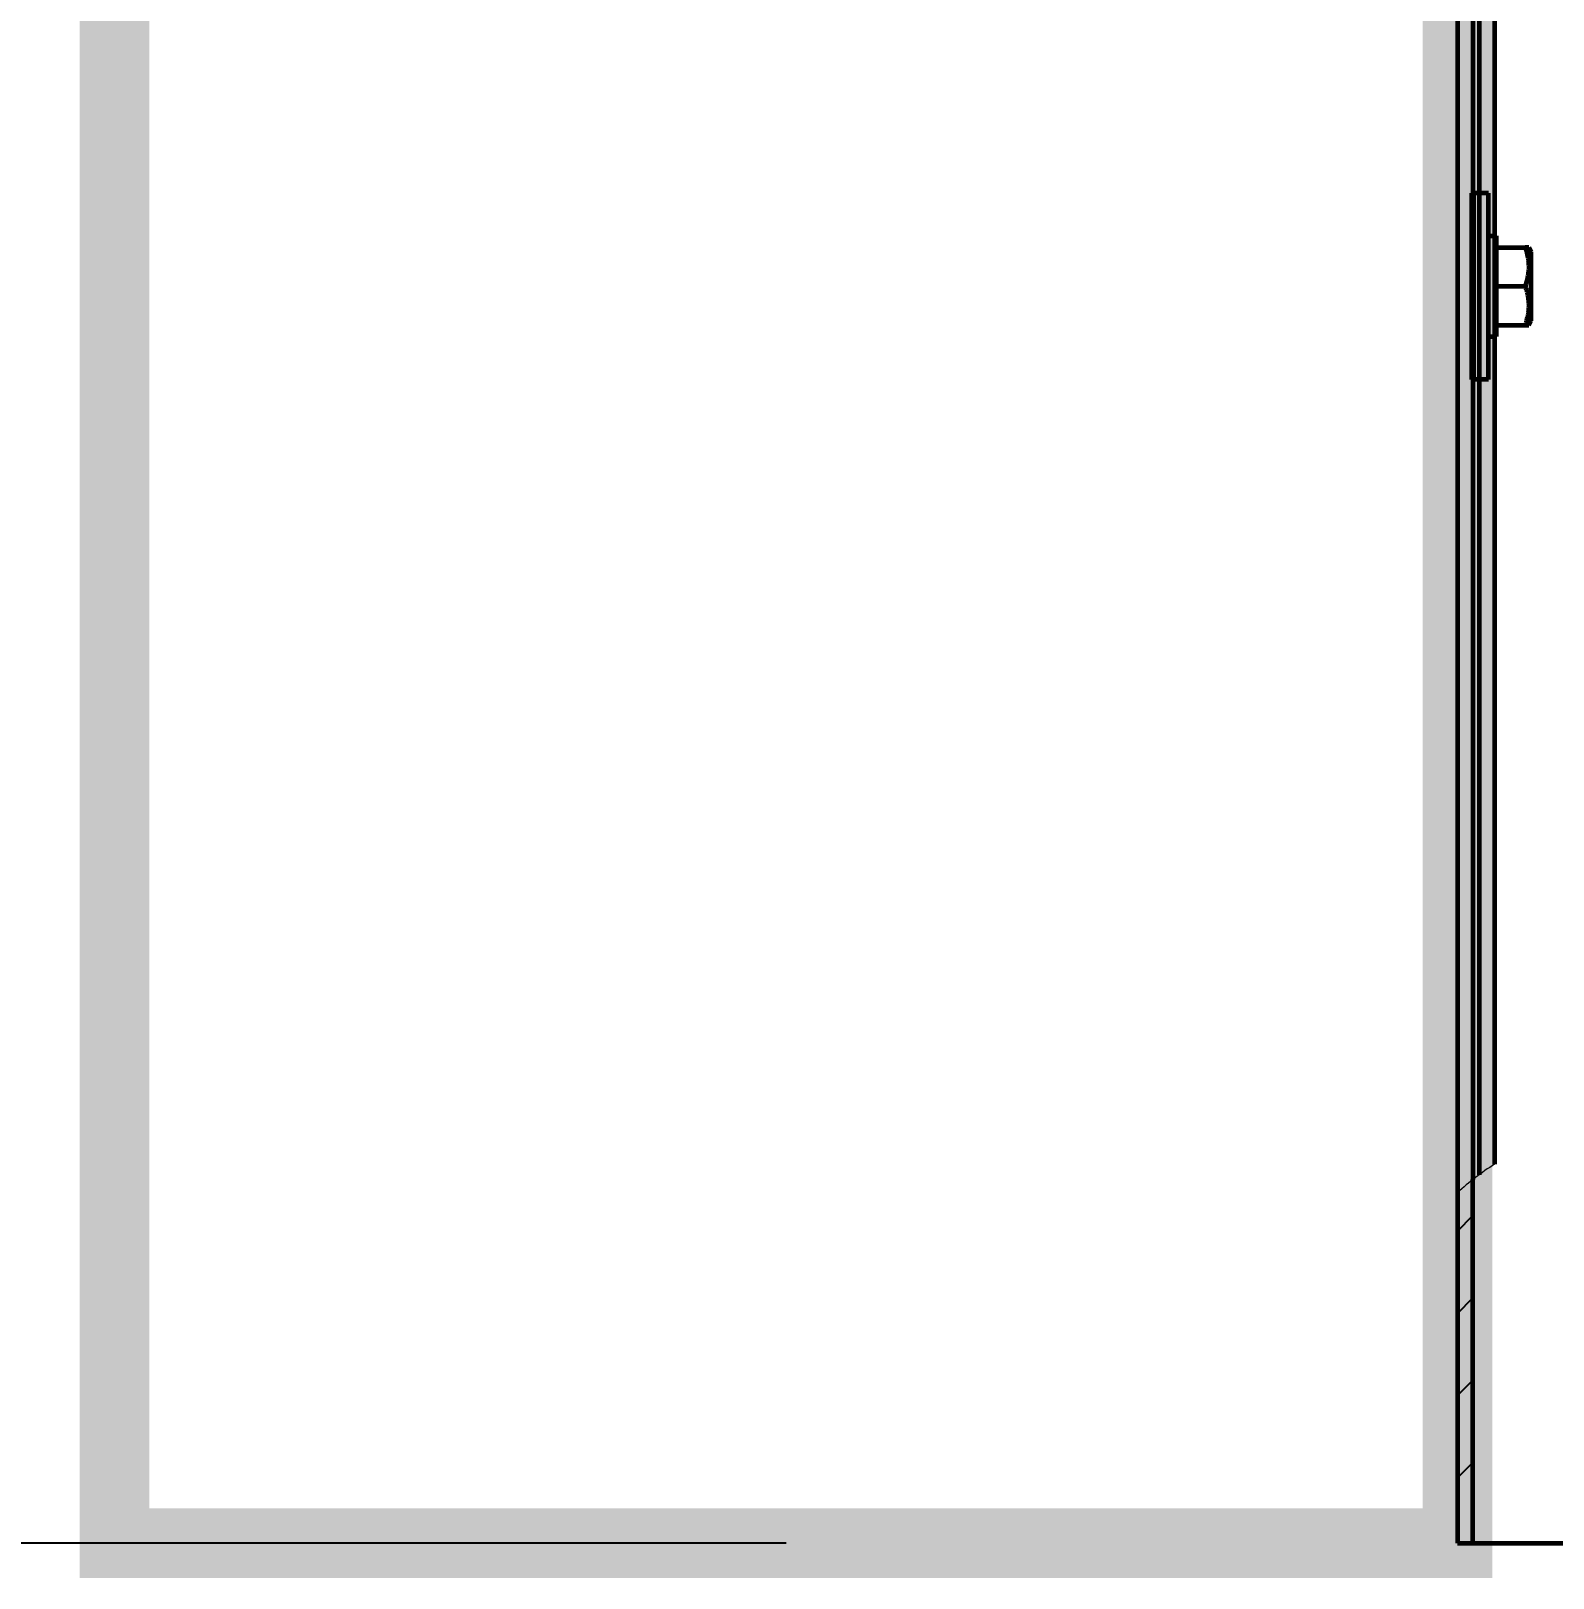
# Model space of a CAD drawing. Header units: millimetres. Extents: x 0 to 840, y 0 to 594.
# Drawn here: x 462.12 to 475.21, y 276.24 to 289.54 of the extents above; entities that cross this region are included whole.
import ezdxf

# ---------------------------------------------------------------- set-up
doc = ezdxf.new("R2010")
doc.units = ezdxf.units.MM
for name, pattern in [('K5LT_BASIC', [0]), ('K5LT_REINFORCED', [0]), ('K5LT_THIN', [0]), ('K5LT_THIN_INCLUDED_TO_HATCHING', [0])]:
    doc.linetypes.add(name, pattern=pattern)
doc.layers.add('Системный слой', color=7, linetype='Continuous')
doc.styles.add('KDIMTEXTSTYLE', font='GOST_AU.SHX', dxfattribs={"width": 0.96, "oblique": 15, "height": 5})
doc.dimstyles.new('KDIMSTYLE (0.07)', dxfattribs={"dimtxt": 5, "dimasz": 1, "dimexe": 2, "dimexo": 0, "dimgap": 1, "dimtad": 1, "dimlfac": 15, "dimtxsty": 'KDIMTEXTSTYLE', "dimsah": 1, "dimcen": 0, "dimdle": 1, "dimadec": 0, "dimazin": 0, "dimtfac": 0.667, "dimtmove": 0, "dimatfit": 3, "dimfxl": 1, "dimtvp": 1, "dimtolj": 1, "dimtzin": 0, "dimarcsym": 0})

# ---------------------------------------------------------------- blocks, each defined once
blk = doc.blocks.new('KDIMARROW_01')
at = {"layer": 'Системный слой'}
blk.add_hatch(color=0, dxfattribs=at).paths.add_polyline_path([(0, 0), (-5, 0.658), (-4.5, 0), (-5, -0.658)])
at = {"layer": 'Системный слой', "color": 0, "linetype": 'K5LT_THIN', "lineweight": 18}
for p, q in [((-4.5, 0), (-5, 0.658)), ((-5, 0.658), (0, 0)), ((0, 0), (-5, -0.658)), ((-5, -0.658), (-4.5, 0)), ((0, 0), (-1, 0))]:
    blk.add_line(p, q, dxfattribs=at)
blk = doc.blocks.new('U29')
at = {"layer": 'Системный слой'}
h = blk.add_hatch(dxfattribs=at)
h.set_pattern_fill('Металл', angle=45, style=0, pattern_type=0)
h.set_pattern_definition([(45, (0, 0), (-0.3535534, 0.3535534), [])])
h.paths.add_polyline_path([(474.387, 276.544), (474.52, 276.544), (474.52, 279.668), (474.387, 279.556)])
at = {"layer": 'Системный слой', "color": 5, "linetype": 'K5LT_BASIC', "lineweight": 60, "true_color": 0x0000ff}
for p, q in [((474.387, 373.963), (474.387, 279.556)), ((474.52, 373.9), (474.52, 279.668)), ((474.573, 373.877), (474.573, 279.708)), ((474.706, 373.825), (474.706, 279.8)), ((474.52, 276.544), (474.52, 279.668)), ((474.387, 279.556), (474.387, 276.544)), ((474.387, 276.544), (474.52, 276.544)), ((474.52, 276.544), (474.787, 276.544)), ((474.787, 276.544), (478.025, 276.544))]:
    blk.add_line(p, q, dxfattribs=at)
at = {"layer": 'Системный слой', "color": 7, "linetype": 'K5LT_THIN_INCLUDED_TO_HATCHING', "lineweight": 18}
blk.add_arc((475.993, 277.793), 2.385, 122.6637, 132.3302, dxfattribs=at)
blk = doc.blocks.new('U33')
at = {"layer": 'Системный слой', "color": 5, "linetype": 'K5LT_BASIC', "lineweight": 60, "true_color": 0x0000ff}
for p, q in [((474.654, 288.144), (474.52, 288.144)), ((474.654, 288.144), (474.52, 288.144)), ((474.654, 287.575), (474.654, 288.144)), ((474.654, 287.777), (474.72, 287.777)), ((474.654, 287.777), (474.72, 287.777)), ((474.72, 287.777), (474.72, 286.911)), ((474.654, 286.544), (474.654, 287.575)), ((474.72, 287.677), (474.969, 287.677)), ((474.999, 287.677), (474.969, 287.677)), ((474.999, 287.677), (475.02, 287.641)), ((474.999, 287.677), (475.02, 287.641)), ((475.02, 287.047), (475.02, 287.641)), ((474.72, 287.344), (474.969, 287.344)), ((474.999, 287.011), (475.02, 287.047)), ((474.999, 287.011), (475.02, 287.047)), ((474.654, 286.911), (474.72, 286.911)), ((474.654, 286.911), (474.72, 286.911)), ((474.72, 287.011), (474.969, 287.011)), ((474.969, 287.011), (474.999, 287.011)), ((474.654, 286.544), (474.52, 286.544)), ((474.654, 286.544), (474.52, 286.544))]:
    blk.add_line(p, q, dxfattribs=at)
at = {"layer": 'Системный слой', "color": 134, "linetype": 'K5LT_REINFORCED', "lineweight": 100, "true_color": 0x009696}
blk.add_line((474.52, 286.544), (474.52, 288.144), dxfattribs=at)
at = {"layer": 'Системный слой', "color": 5, "linetype": 'K5LT_BASIC', "lineweight": 60, "true_color": 0x0000ff}
for points, knots in [([(474.969, 287.677), (474.976, 287.657), (474.985, 287.628), (474.993, 287.588), (474.996, 287.563), (474.998, 287.538), (474.999, 287.516), (474.999, 287.494), (474.997, 287.47), (474.994, 287.445), (474.989, 287.416), (474.981, 287.382), (474.974, 287.357), (474.969, 287.344)], [0, 0, 0, 0, 2.631628, 3.739819, 4.963525, 5.839969, 6.749386, 7.699953, 8.686638, 9.710894, 10.755966, 12.360385, 14, 14, 14, 14]), ([(474.969, 287.344), (474.972, 287.335), (474.978, 287.316), (474.987, 287.285), (474.992, 287.258), (474.996, 287.231), (474.998, 287.211), (474.999, 287.189), (474.999, 287.169), (474.998, 287.145), (474.996, 287.119), (474.989, 287.081), (474.98, 287.045), (474.972, 287.019), (474.969, 287.011)], [0, 0, 0, 0, 1.230893, 2.587166, 4.246193, 4.962157, 6.135766, 6.987102, 7.875174, 8.783544, 10.128611, 11.428118, 13.851582, 15, 15, 15, 15])]:
    blk.add_open_spline(points, degree=3, knots=knots, dxfattribs=at)

msp = doc.modelspace()

# ---------------------------------------------------------------- linework, layer by layer
at = {"layer": 'Системный слой', "color": 5, "linetype": 'K5LT_BASIC', "true_color": 0x0000ff, "const_width": 0.6}
msp.add_lwpolyline([(474.38698, 424.19898), (474.38698, 276.54406), (462.84326, 276.54406), (462.84326, 434.8291), (474.38698, 434.8291)], dxfattribs=at)

# ---------------------------------------------------------------- block references
at = {"layer": 'Системный слой'}
for name in ['U29', 'U33']:
    msp.add_blockref(name, (0, 0), dxfattribs=at)

# ---------------------------------------------------------------- dimensions: what is measured, and where the dimension line sits
at = {"layer": 'Системный слой', "color": 7}
for base, p1, p2, location, text in [((449.06714, 414.47739), (462.84326, 276.54406), (474.78698, 414.47739), (449.06714, 345.51072), '\\H5.0;\\W0.965;\\Q15;\\H5.0;\\W0.965;\\Q15;\\Q15;A=H+54'), ((457.46398, 410.87739), (468.61512, 276.54406), (462.84326, 410.87739), (457.46398, 353.87739), '\\H5.0;\\W0.965;\\Q15;\\H5.0;\\W0.965;\\Q15;\\Q15;H')]:
    msp.add_linear_dim(base=base, p1=p1, p2=p2, angle=90, location=location, text=text, dimstyle='KDIMSTYLE (0.07)', override={"dimexo": 0, "dimblk1": 'KDIMARROW_01', "dimblk2": 'KDIMARROW_01', "dimse1": 0, "dimse2": 0, "dimclrt": 7, "dimtolj": 1}, dxfattribs=at).render()

doc.saveas('drawing.dxf')
